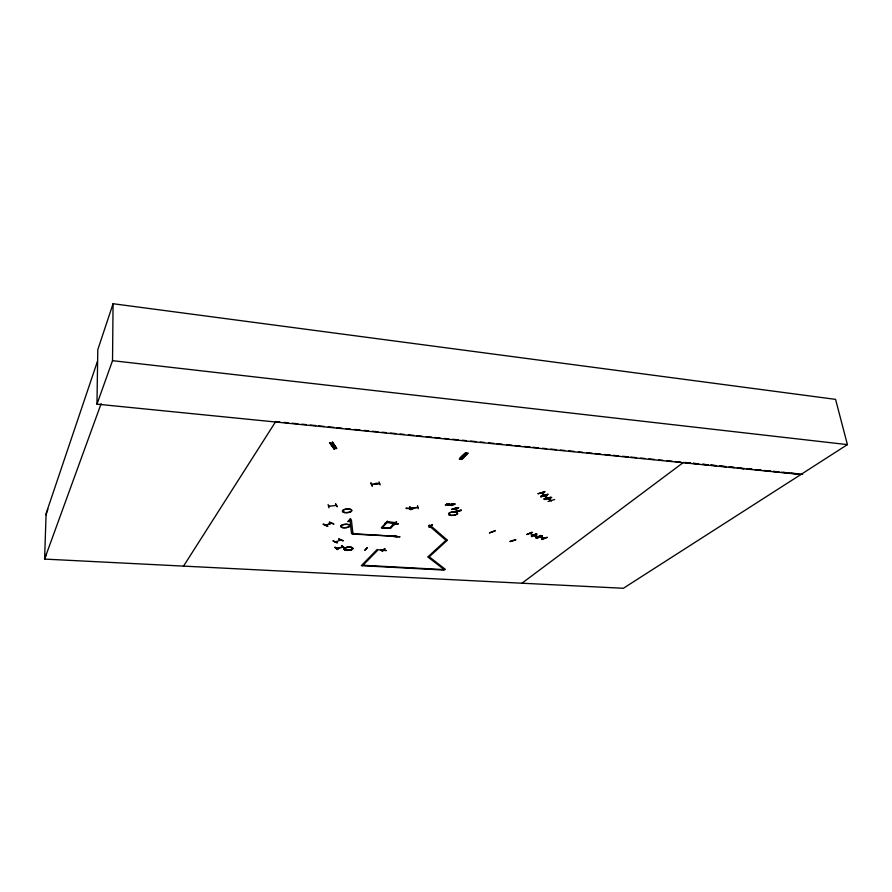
<?xml version="1.0" encoding="UTF-8"?>
<svg xmlns="http://www.w3.org/2000/svg" width="892" height="892" viewBox="0 0 892 892"><rect width="100%" height="100%" fill="white"/><g stroke="black" fill="none" stroke-linecap="round" stroke-linejoin="round"><path stroke-width="1.34" d="M96.96 404.154L112.526 360.669L113.072 303.726L835.57 399.371L847.4 444.617L800.927 474.488L96.96 404.154L97.797 349.686L113.072 303.726M551.635 497.613L544.967 499.319M458.566 507.749L451.82 509.455M547.498 494.915L540.675 496.877L547.487 494.614M538.099 493.856L544.8 491.548M386.57 522.377L381.453 527.696L390.362 528.287L395.758 522.567M386.191 550.598L379.914 549.762M391.621 523.169L398.2 524.106M547.42 498.126L544.31 495.974M548.825 498.884L548.167 498.093L551.144 500.869M551.49 500.791L548.257 498.751M489.597 532.892L495.339 530.584M542.459 535.947L537.084 538.121L542.447 535.668M531.498 536.282L536.672 534.074M532.089 532.323L526.715 534.531L531.9 532.312M333.084 541.076L337.399 542.894L333.106 540.753M327.565 526.313L323.116 524.373M457.975 511.049L455.388 508.708M46.061 514.84L47.856 509.209M337.455 549.528L334.857 547.376L337.756 549.138M337.722 549.45L335.158 547.253L337.789 549.494M409.707 506.935L410.487 509.689M410.811 509.611L410.064 506.812M396.527 521.809L393.84 524.552M396.494 522.121L393.807 524.864M97.496 361.215L46.105 513.558L44.6 559.094L522.043 583.223M395.569 522.712L390.272 528.198L395.825 522.567L386.66 522.065M389.849 528.187L395.045 522.712M46.417 553.821L44.6 559.094L101.153 403.619M370.76 483.04L372.053 486.04M371.117 482.929L372.421 485.939M348.081 521.407L350.556 518.888M348.036 521.72L350.589 518.609M386.582 522.221L395.658 522.723M379.903 550.108L386.292 550.476M391.61 523.526L398.311 523.649M533.907 534.91L529.748 533.516M409.662 508.786L409.417 508.741M183.429 566.308L275.695 421.57L279.843 421.994M396.204 536.962L396.784 536.728M492.429 532.045L492.607 531.922M371.819 484.456L379.579 483.486L372.031 484.568M330.274 442.566C343.688 461.967 320.005 429.844 334.4 448.765M335.816 448.62L336.775 448.453L332.482 442.187M335.883 448.62L332.103 442.376M330.04 442.711L334.578 448.854M335.548 505.463L336.273 505.485M349.318 520.449L349.987 520.515M350.01 520.482L349.441 520.46M352.875 532.981L352.452 534.052L397.152 536.371L351.526 533.65L349.909 519.389M387.206 522.244L382.01 527.707L387.083 522.154M385.924 522.812L385.188 522.89L386.035 522.857M384.753 524.228L387.362 521.43L384.72 524.217M384.998 524.251L387.284 521.151M364.839 550.297L367.259 547.799M367.392 547.498L364.973 549.996M459.949 459.012C459.057 456.949 474.778 445.777 459.48 458.967M459.335 459.057L466.003 452.701L460.116 459.135M459.648 459.09L465.702 452.88M461.275 459.235L467.676 453.08M461.443 459.057L462.101 459.335L468.188 453.103M406.15 508.451L413.141 508.819L406.105 508.072M396.561 522.188L393.528 524.853M395.914 523.66L395.1 523.492L395.981 523.537M362.509 565.729L378.308 549.65L377.06 549.583L361.293 565.662L443.703 570.055L445.376 569.352L429.23 556.809L428.037 556.742L445.955 540.318L447.204 540.017L429.977 525.109L428.695 525.421L445.955 540.318L447.182 540.396L429.23 556.809L428.026 557.099L444.205 569.609L362.955 565.272M384.664 548.524L382.177 551M417.779 507.47L410.51 508.351L417.824 507.336M382.367 551.323L384.72 548.825M384.865 548.892L382.222 551.267M393.383 536.493L400.04 536.783L393.405 536.415M448.163 504.95L449.791 503.835M448.197 505.329L448.743 504.861M451.452 503.958L450.014 505.207L448.955 505.073L449.836 504.214M451.486 504.337L450.304 505.351L448.788 505.24M451.965 503.779L455.02 503.824M451.753 505.229L453.158 503.868M451.798 505.608L455.054 504.203M429.286 527.339L432.486 524.652L429.253 526.971M544.142 495.027L544.599 494.424M546.963 497.268L547.153 497.959L546.718 497.401M325.569 525.232L331.411 523.203M335.191 541.968L340.699 540.073M341.012 540.128L340.532 540.307M457.641 511.116L455.132 508.83L455.622 508.25M455.154 508.763L455.054 508.172M512.387 540.552L512.967 540.597M683.506 462.379L521.965 583.212L623.374 588.274L800.927 474.488M328.88 506.411L329.561 506.21M329.549 442.822L330.085 442.722M329.895 442.767L330.453 442.655M331.467 523.325L325.736 525.31M336.462 548.368L342.952 547.03M342.963 547.13L336.708 548.457M531.409 535.969L536.839 533.817L531.364 535.624M547.097 537.352L541.667 539.158M541.957 539.56L547.119 537.363M445.42 504.738L447.07 504.404M489.418 532.87L495.172 530.84M445.465 505.117L446.992 504.604L446.602 503.59L447.383 504.493L448.988 503.768M510.124 541.634L515.944 539.738L510.034 541.299M338.77 538.824L343.03 540.619M447.115 504.783L447.851 505.307L447.505 504.66L449.022 504.147M541.723 493.231L544.488 495.205M541.277 496.108L548.134 494.268L541.21 495.807M543.897 498.829L550.788 497.301L543.975 499.163M544.845 499.576L551.624 497.312M548.034 501.482L554.657 499.498M454.073 508.652L456.37 508.083M458.678 507.804L451.798 509.187M428.751 525.968L430.033 525.656M454.441 511.919L461.376 510.414L454.363 511.562M454.407 511.93L461.197 509.923M335.693 541.801L335.347 542.046M341.692 545.614L344.591 548.034M378.944 481.903L380.237 484.891M375.03 483.509L377.439 483.174M335.66 504.002L337.254 506.823L335.704 503.902M328.802 506.31L336.206 505.374M540.05 537.084L544.399 538.367L539.894 537.196M418.281 508.719L417.523 505.641M349.954 519.958L351.381 519.835L352.92 533.528M544.41 496.008L547.376 498.126M548.502 498.951L548.357 498.004M430.189 525.879L430.044 526.012M455.422 508.741L455.399 508.094M381.464 527.529L390.584 528.064L381.586 527.64M432.475 524.63L429.342 527.284M451.999 504.158L453.203 504.248M283.979 422.407L288.127 422.819M292.275 423.232L297.805 423.789M301.953 424.202L306.101 424.614M310.249 425.038L315.779 425.584M318.544 425.863L324.075 426.421M328.223 426.833L333.753 427.38M336.518 427.658L342.049 428.216M346.196 428.628L350.344 429.041M354.492 429.465L360.022 430.011M364.17 430.423L368.318 430.847M372.455 431.26L377.985 431.806M382.133 432.23L386.281 432.642M390.428 433.055L395.959 433.612M400.107 434.025L404.254 434.437M408.402 434.85L413.933 435.407M416.698 435.686L422.228 436.233M426.376 436.656L431.906 437.203M434.672 437.481L440.202 438.039M444.35 438.451L448.498 438.864M452.645 439.277L458.165 439.834M462.312 440.247L466.46 440.659M470.608 441.083L476.138 441.629M480.286 442.042L484.434 442.465M488.582 442.878L494.112 443.424M496.877 443.703L502.408 444.261M506.556 444.673L512.086 445.231M514.851 445.509L520.382 446.056M524.529 446.468L530.06 447.026M532.825 447.305L538.355 447.851M542.492 448.275L546.64 448.687M550.788 449.1L556.318 449.657M560.466 450.07L564.614 450.482M568.762 450.895L574.292 451.452M578.44 451.865L582.587 452.277M586.735 452.701L592.266 453.248M595.031 453.526L600.561 454.084M604.709 454.496L610.239 455.054M613.005 455.321L618.535 455.879M622.683 456.291L628.202 456.849M630.967 457.128L636.498 457.674M640.646 458.087L644.793 458.51M648.941 458.923L654.472 459.469M658.619 459.893L662.767 460.305M666.915 460.718L672.445 461.275M675.211 461.554L680.741 462.101M684.866 462.513L690.33 463.06M693.062 463.338L698.514 463.885M702.606 464.286L708.07 464.832M710.79 465.111L716.254 465.657M720.346 466.07L725.809 466.616M729.901 467.018L733.993 467.43M738.085 467.843L743.627 468.768M747.641 468.791L751.733 469.203M755.825 469.616L761.277 470.162M765.369 470.575L770.833 471.121M773.554 471.389L779.017 471.935M783.109 472.347L788.561 472.894M791.293 473.161L798.117 473.842M684.878 462.524L690.397 463.082M693.151 463.361L698.67 463.918M702.807 464.331L708.315 464.888M711.069 465.167L716.588 465.724M719.342 466.003L726.233 466.706M728.987 466.984L734.506 467.542M737.26 467.821L744.151 468.512M746.905 468.791L752.424 469.348M755.178 469.627L760.686 470.195M763.452 470.474L770.342 471.166M773.096 471.444L778.616 472.002M781.37 472.281L802.633 474.433M112.526 360.669L847.4 444.617M343.097 540.909L338.804 539.181M538.322 536.884L534.04 535.568L538.668 536.794M344.323 548.078L341.759 545.882L344.624 548.078M336.552 448.386L332.426 442.187M531.554 536.638L536.728 534.431M541.734 492.942L544.711 495.093M327.877 526.235L323.395 523.938M329.549 522.11L333.686 523.827M329.26 522.266L333.742 524.095M544.856 491.927L538.077 493.588M548.703 498.182L548.803 498.907M330.218 442.577L334.232 448.91M329.694 442.677L333.998 448.955M328.947 507.849L328.111 504.549M546.729 497.335L546.852 498.048M541.098 535.401L535.925 537.597M386.426 522.4L395.412 522.991L386.437 522.366M541.165 535.679L536.014 537.898L541.165 535.679M450.226 515.32A4.527 1.706 -6.4 0 0 457.518 513.558A4.527 1.706 -6.4 0 0 451.475 512.264A4.527 1.706 -6.4 0 0 450.226 515.32M450.192 515.163A4.56 1.717 -6.4 0 0 457.529 513.391A4.56 1.717 -6.4 0 0 451.452 512.086A4.56 1.717 -6.4 0 0 450.192 515.163M342.784 527.674A4.538 1.695 -4.4 0 0 349.865 525.946A4.538 1.695 -4.4 0 0 343.409 524.697A4.538 1.695 -4.4 0 0 342.784 527.674M342.751 527.518A4.56 1.706 -4.4 0 0 349.876 525.767A4.56 1.706 -4.4 0 0 343.387 524.518A4.56 1.706 -4.4 0 0 342.751 527.518M344.468 512.565A4.672 1.795 -4.4 0 0 351.76 510.748A4.672 1.795 -4.4 0 0 345.126 509.41A4.672 1.795 -4.4 0 0 344.468 512.565M344.435 512.398A4.694 1.806 -4.4 0 0 351.771 510.57A4.694 1.806 -4.4 0 0 345.104 509.22A4.694 1.806 -4.4 0 0 344.435 512.398M345.996 550.297A4.326 1.55 -4.5 0 0 352.764 548.692A4.326 1.55 -4.5 0 0 346.62 547.577A4.326 1.55 -4.5 0 0 345.996 550.297M345.973 550.141A4.348 1.561 -4.5 0 0 352.775 548.524A4.348 1.561 -4.5 0 0 346.598 547.409A4.348 1.561 -4.5 0 0 345.973 550.141A4.348 1.55 -4.5 0 0 352.775 548.524A4.348 1.55 -4.5 0 0 346.598 547.409A4.348 1.55 -4.5 0 0 345.973 550.152"/></g></svg>
